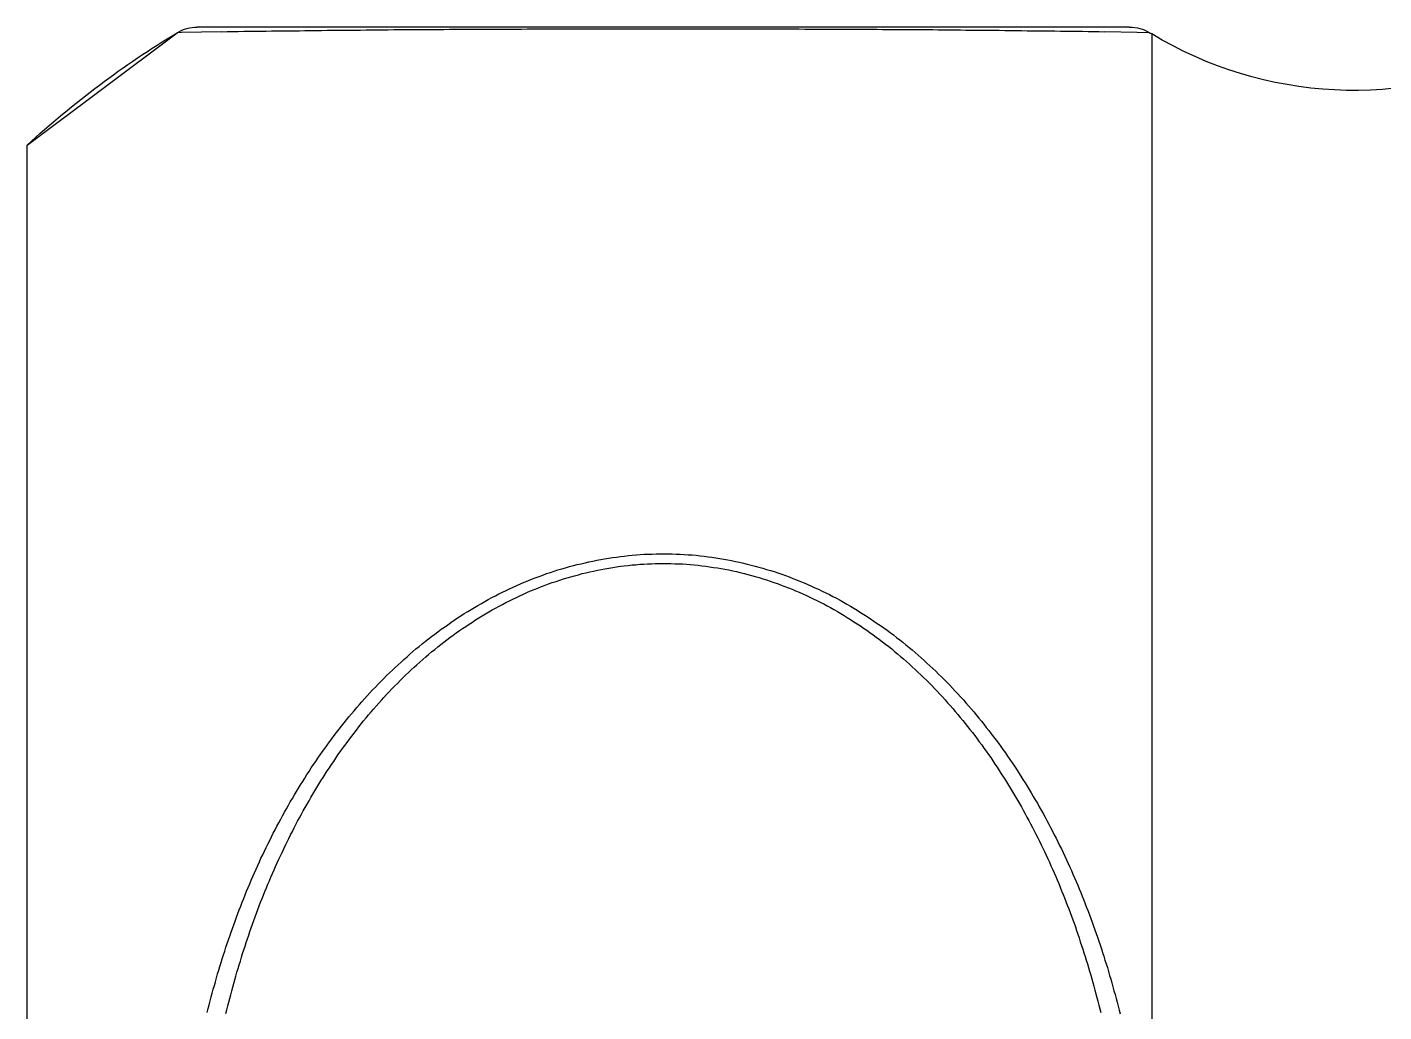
# Model space of a CAD drawing. Header units: millimetres. Extents: x 2213 to 82676, y 1050 to 28650.
# Drawn here: x 20278.3 to 20289.04, y 10404.08 to 10411.87 of the extents above; entities that cross this region are included whole.
import ezdxf

# ---------------------------------------------------------------- set-up
doc = ezdxf.new("R2010")
doc.units = ezdxf.units.MM
doc.header["$LTSCALE"] = 200
doc.linetypes.add('DASHED', pattern=[0.75, 0.5, -0.25])
doc.layers.add('A-FIX', color=5, linetype='Continuous')

# ---------------------------------------------------------------- blocks, each defined once
blk = doc.blocks.new('A$C657279D5')
at = {"linetype": 'Continuous'}
for p, q in [((-88.049748, 824.460113), (-88.065662, 824.45048)), ((-88.065662, 824.45048), (-88.065662, 785.54952)), ((-88.049748, 824.460113), (-87.95212, 824.46174)), ((-87.95212, 824.46174), (-87.695193, 824.465726)), ((-87.890596, 824.504425), (-80.516575, 824.504425)), ((-80.708756, 824.465678), (-80.392322, 824.460701)), ((-80.392322, 824.460701), (-80.357423, 824.460113)), ((-79.170543, 823.571101), (-80.357423, 824.460113)), ((-79.170543, 786.428899), (-79.170543, 823.571101))]:
    blk.add_line(p, q, dxfattribs=at)
blk.add_lwpolyline([(-87.695307, 824.465292), (-87.651307, 824.466292), (-87.607307, 824.467292), (-87.563307, 824.467292), (-87.519307, 824.468292), (-87.475307, 824.469292), (-87.431307, 824.469292), (-87.387307, 824.470292), (-87.343307, 824.470292), (-87.299307, 824.471292), (-87.256307, 824.471292), (-87.212307, 824.472292), (-87.168307, 824.472292), (-87.124307, 824.473292), (-87.080307, 824.473292), (-87.036307, 824.474292), (-86.992307, 824.474292), (-86.948307, 824.475292), (-86.904307, 824.475292), (-86.860307, 824.476292), (-86.816307, 824.476292), (-86.772307, 824.477292), (-86.728307, 824.477292), (-86.684307, 824.478292), (-86.640307, 824.478292), (-86.596307, 824.478292), (-86.553307, 824.479292), (-86.509307, 824.479292), (-86.465307, 824.480292), (-86.421307, 824.480292), (-86.377307, 824.480292), (-86.333307, 824.481292), (-86.289307, 824.481292), (-86.245307, 824.481292), (-86.201307, 824.482292), (-86.157307, 824.482292), (-86.113307, 824.482292), (-86.069307, 824.483292), (-86.025307, 824.483292), (-85.981307, 824.483292), (-85.937307, 824.483292), (-85.893307, 824.484292), (-85.849307, 824.484292), (-85.806307, 824.484292), (-85.762307, 824.484292), (-85.718307, 824.485292), (-85.674307, 824.485292), (-85.630307, 824.485292), (-85.586307, 824.485292), (-85.542307, 824.486292), (-85.498307, 824.486292), (-85.454307, 824.486292), (-85.410307, 824.486292), (-85.366307, 824.486292), (-85.322307, 824.486292), (-85.278307, 824.487292), (-85.234307, 824.487292), (-85.190307, 824.487292), (-85.146307, 824.487292), (-85.102307, 824.487292), (-85.059307, 824.487292), (-85.015307, 824.487292), (-84.971307, 824.488292), (-84.927307, 824.488292), (-84.883307, 824.488292), (-84.839307, 824.488292), (-84.795307, 824.488292), (-84.751307, 824.488292), (-84.707307, 824.488292), (-84.663307, 824.488292), (-84.619307, 824.488292), (-84.575307, 824.488292), (-84.531307, 824.488292), (-84.487307, 824.488292), (-84.443307, 824.488292), (-84.399307, 824.488292), (-84.355307, 824.488292), (-84.312307, 824.488292), (-84.268307, 824.488292), (-84.224307, 824.488292), (-84.180307, 824.488292), (-84.136307, 824.488292), (-84.092307, 824.488292), (-84.048307, 824.488292), (-84.004307, 824.488292), (-83.960307, 824.488292), (-83.916307, 824.488292), (-83.872307, 824.488292), (-83.828307, 824.488292), (-83.784307, 824.488292), (-83.740307, 824.488292), (-83.696307, 824.488292), (-83.652307, 824.488292), (-83.608307, 824.488292), (-83.565307, 824.488292), (-83.521307, 824.488292), (-83.477307, 824.488292), (-83.433307, 824.488292), (-83.389307, 824.487292), (-83.345307, 824.487292), (-83.301307, 824.487292), (-83.257307, 824.487292), (-83.213307, 824.487292), (-83.169307, 824.487292), (-83.125307, 824.487292), (-83.081307, 824.486292), (-83.037307, 824.486292), (-82.993307, 824.486292), (-82.949307, 824.486292), (-82.905307, 824.486292), (-82.861307, 824.486292), (-82.818307, 824.485292), (-82.774307, 824.485292), (-82.730307, 824.485292), (-82.686307, 824.485292), (-82.642307, 824.484292), (-82.598307, 824.484292), (-82.554307, 824.484292), (-82.510307, 824.484292), (-82.466307, 824.483292), (-82.422307, 824.483292), (-82.378307, 824.483292), (-82.334307, 824.483292), (-82.290307, 824.482292), (-82.246307, 824.482292), (-82.202307, 824.482292), (-82.158307, 824.481292), (-82.114307, 824.481292), (-82.071307, 824.481292), (-82.027307, 824.480292), (-81.983307, 824.480292), (-81.939307, 824.480292), (-81.895307, 824.479292), (-81.851307, 824.479292), (-81.807307, 824.478292), (-81.763307, 824.478292), (-81.719307, 824.478292), (-81.675307, 824.477292), (-81.631307, 824.477292), (-81.587307, 824.476292), (-81.543307, 824.476292), (-81.499307, 824.475292), (-81.455307, 824.475292), (-81.411307, 824.474292), (-81.368307, 824.474292), (-81.324307, 824.473292), (-81.280307, 824.473292), (-81.236307, 824.472292), (-81.192307, 824.472292), (-81.148307, 824.471292), (-81.104307, 824.471292), (-81.060307, 824.470292), (-81.016307, 824.470292), (-80.972307, 824.469292), (-80.928307, 824.468292), (-80.884307, 824.468292), (-80.840307, 824.467292), (-80.796307, 824.467292), (-80.752307, 824.466292), (-80.708307, 824.465292)], dxfattribs=at)
at = {"linetype": 'DASHED'}
for points in [[(-80.594307, 816.709292), (-80.602307, 816.739292), (-80.610307, 816.770292), (-80.618307, 816.800292), (-80.626307, 816.831292), (-80.634307, 816.861292), (-80.642307, 816.892292), (-80.651307, 816.922292), (-80.659307, 816.952292), (-80.668307, 816.983292), (-80.677307, 817.013292), (-80.686307, 817.043292), (-80.695307, 817.073292), (-80.704307, 817.103292), (-80.714307, 817.134292), (-80.723307, 817.164292), (-80.733307, 817.194292), (-80.743307, 817.224292), (-80.753307, 817.254292), (-80.763307, 817.284292), (-80.773307, 817.313292), (-80.783307, 817.343292), (-80.794307, 817.373292), (-80.804307, 817.403292), (-80.815307, 817.432292), (-80.826307, 817.462292), (-80.837307, 817.491292), (-80.848307, 817.521292), (-80.860307, 817.550292), (-80.871307, 817.580292), (-80.883307, 817.609292), (-80.894307, 817.638292), (-80.906307, 817.668292), (-80.918307, 817.697292), (-80.931307, 817.726292), (-80.943307, 817.755292), (-80.956307, 817.784292), (-80.968307, 817.813292), (-80.981307, 817.842292), (-80.994307, 817.870292), (-81.007307, 817.899292), (-81.020307, 817.928292), (-81.034307, 817.956292), (-81.047307, 817.985292), (-81.061307, 818.013292), (-81.075307, 818.041292), (-81.089307, 818.070292), (-81.103307, 818.098292), (-81.117307, 818.126292), (-81.131307, 818.154292), (-81.146307, 818.182292), (-81.161307, 818.210292), (-81.176307, 818.237292), (-81.191307, 818.265292), (-81.206307, 818.293292), (-81.221307, 818.320292), (-81.237307, 818.348292), (-81.252307, 818.375292), (-81.268307, 818.402292), (-81.284307, 818.429292), (-81.300307, 818.456292), (-81.317307, 818.483292), (-81.333307, 818.510292), (-81.350307, 818.537292), (-81.366307, 818.563292), (-81.383307, 818.590292), (-81.400307, 818.616292), (-81.418307, 818.643292), (-81.435307, 818.669292), (-81.453307, 818.695292), (-81.470307, 818.721292), (-81.488307, 818.747292), (-81.506307, 818.772292), (-81.525307, 818.798292), (-81.543307, 818.824292), (-81.562307, 818.849292), (-81.580307, 818.874292), (-81.599307, 818.899292), (-81.618307, 818.924292), (-81.638307, 818.949292), (-81.657307, 818.974292), (-81.677307, 818.999292), (-81.696307, 819.023292), (-81.716307, 819.048292), (-81.736307, 819.072292), (-81.757307, 819.096292), (-81.777307, 819.120292), (-81.798307, 819.144292), (-81.819307, 819.167292), (-81.839307, 819.191292), (-81.861307, 819.214292), (-81.882307, 819.237292), (-81.903307, 819.260292), (-81.925307, 819.283292), (-81.947307, 819.306292), (-81.969307, 819.328292), (-81.991307, 819.351292), (-82.013307, 819.373292), (-82.036307, 819.395292), (-82.059307, 819.417292), (-82.082307, 819.438292), (-82.105307, 819.460292), (-82.128307, 819.481292), (-82.151307, 819.502292), (-82.175307, 819.523292), (-82.198307, 819.544292), (-82.222307, 819.564292), (-82.246307, 819.585292), (-82.271307, 819.605292), (-82.295307, 819.625292), (-82.320307, 819.645292), (-82.344307, 819.664292), (-82.369307, 819.683292), (-82.394307, 819.702292), (-82.420307, 819.721292), (-82.445307, 819.740292), (-82.471307, 819.758292), (-82.497307, 819.776292), (-82.522307, 819.794292), (-82.549307, 819.812292), (-82.575307, 819.830292), (-82.601307, 819.847292), (-82.628307, 819.864292), (-82.655307, 819.881292), (-82.682307, 819.897292), (-82.709307, 819.913292), (-82.736307, 819.929292), (-82.763307, 819.945292), (-82.791307, 819.960292), (-82.818307, 819.976292), (-82.846307, 819.991292), (-82.874307, 820.005292), (-82.902307, 820.020292), (-82.930307, 820.034292), (-82.959307, 820.047292), (-82.987307, 820.061292), (-83.016307, 820.074292), (-83.045307, 820.087292), (-83.074307, 820.100292), (-83.103307, 820.112292), (-83.132307, 820.124292), (-83.161307, 820.136292), (-83.190307, 820.147292), (-83.220307, 820.158292), (-83.250307, 820.169292), (-83.279307, 820.180292), (-83.309307, 820.190292), (-83.339307, 820.200292), (-83.369307, 820.209292), (-83.400307, 820.218292), (-83.430307, 820.227292), (-83.460307, 820.236292), (-83.491307, 820.244292), (-83.522307, 820.252292), (-83.552307, 820.259292), (-83.583307, 820.266292), (-83.614307, 820.273292), (-83.645307, 820.280292), (-83.676307, 820.286292), (-83.707307, 820.292292), (-83.738307, 820.297292), (-83.769307, 820.302292), (-83.800307, 820.307292), (-83.832307, 820.311292), (-83.863307, 820.316292), (-83.894307, 820.319292), (-83.926307, 820.323292), (-83.957307, 820.326292), (-83.989307, 820.328292), (-84.020307, 820.331292), (-84.052307, 820.333292), (-84.083307, 820.334292), (-84.115307, 820.335292), (-84.147307, 820.336292), (-84.178307, 820.337292), (-84.210307, 820.337292), (-84.241307, 820.337292), (-84.273307, 820.336292), (-84.304307, 820.335292), (-84.336307, 820.334292), (-84.368307, 820.332292), (-84.399307, 820.330292), (-84.431307, 820.328292), (-84.462307, 820.325292), (-84.493307, 820.322292), (-84.525307, 820.318292), (-84.556307, 820.314292), (-84.587307, 820.310292), (-84.619307, 820.305292), (-84.650307, 820.300292), (-84.681307, 820.295292), (-84.712307, 820.289292), (-84.743307, 820.284292), (-84.774307, 820.277292), (-84.805307, 820.271292), (-84.836307, 820.264292), (-84.867307, 820.256292), (-84.897307, 820.248292), (-84.928307, 820.240292), (-84.958307, 820.232292), (-84.989307, 820.223292), (-85.019307, 820.214292), (-85.049307, 820.205292), (-85.079307, 820.196292), (-85.109307, 820.186292), (-85.139307, 820.175292), (-85.169307, 820.165292), (-85.199307, 820.154292), (-85.228307, 820.143292), (-85.257307, 820.131292), (-85.287307, 820.119292), (-85.316307, 820.107292), (-85.345307, 820.095292), (-85.374307, 820.082292), (-85.402307, 820.069292), (-85.431307, 820.056292), (-85.459307, 820.042292), (-85.488307, 820.028292), (-85.516307, 820.014292), (-85.544307, 819.999292), (-85.572307, 819.985292), (-85.600307, 819.970292), (-85.627307, 819.954292), (-85.655307, 819.939292), (-85.682307, 819.923292), (-85.709307, 819.907292), (-85.736307, 819.890292), (-85.763307, 819.874292), (-85.789307, 819.857292), (-85.816307, 819.840292), (-85.842307, 819.823292), (-85.868307, 819.805292), (-85.895307, 819.787292), (-85.920307, 819.769292), (-85.946307, 819.751292), (-85.972307, 819.732292), (-85.997307, 819.714292), (-86.022307, 819.695292), (-86.047307, 819.676292), (-86.072307, 819.656292), (-86.097307, 819.637292), (-86.121307, 819.617292), (-86.146307, 819.597292), (-86.170307, 819.577292), (-86.194307, 819.556292), (-86.218307, 819.536292), (-86.241307, 819.515292), (-86.265307, 819.494292), (-86.288307, 819.473292), (-86.311307, 819.451292), (-86.334307, 819.430292), (-86.357307, 819.408292), (-86.380307, 819.386292), (-86.402307, 819.364292), (-86.424307, 819.342292), (-86.447307, 819.319292), (-86.468307, 819.297292), (-86.490307, 819.274292), (-86.512307, 819.251292), (-86.533307, 819.228292), (-86.554307, 819.205292), (-86.576307, 819.181292), (-86.596307, 819.158292), (-86.617307, 819.134292), (-86.638307, 819.110292), (-86.658307, 819.086292), (-86.678307, 819.062292), (-86.698307, 819.038292), (-86.718307, 819.013292), (-86.738307, 818.989292), (-86.757307, 818.964292), (-86.777307, 818.939292), (-86.796307, 818.914292), (-86.815307, 818.889292), (-86.834307, 818.864292), (-86.853307, 818.839292), (-86.871307, 818.813292), (-86.889307, 818.788292), (-86.908307, 818.762292), (-86.926307, 818.736292), (-86.943307, 818.710292), (-86.961307, 818.684292), (-86.979307, 818.658292), (-86.996307, 818.632292), (-87.013307, 818.606292), (-87.030307, 818.579292), (-87.047307, 818.552292), (-87.064307, 818.526292), (-87.080307, 818.499292), (-87.097307, 818.472292), (-87.113307, 818.445292), (-87.129307, 818.418292), (-87.145307, 818.391292), (-87.161307, 818.364292), (-87.176307, 818.336292), (-87.192307, 818.309292), (-87.207307, 818.282292), (-87.222307, 818.254292), (-87.237307, 818.226292), (-87.252307, 818.198292), (-87.266307, 818.171292), (-87.281307, 818.143292), (-87.295307, 818.115292), (-87.309307, 818.087292), (-87.324307, 818.058292), (-87.337307, 818.030292), (-87.351307, 818.002292), (-87.365307, 817.974292), (-87.378307, 817.945292), (-87.392307, 817.917292), (-87.405307, 817.888292), (-87.418307, 817.859292), (-87.431307, 817.831292), (-87.443307, 817.802292), (-87.456307, 817.773292), (-87.468307, 817.744292), (-87.481307, 817.715292), (-87.493307, 817.686292), (-87.505307, 817.657292), (-87.516307, 817.628292), (-87.528307, 817.598292), (-87.540307, 817.569292), (-87.551307, 817.540292), (-87.562307, 817.510292), (-87.574307, 817.481292), (-87.585307, 817.451292), (-87.595307, 817.422292), (-87.606307, 817.392292), (-87.617307, 817.362292), (-87.627307, 817.333292), (-87.637307, 817.303292), (-87.648307, 817.273292), (-87.658307, 817.243292), (-87.668307, 817.213292), (-87.677307, 817.183292), (-87.687307, 817.153292), (-87.696307, 817.123292), (-87.706307, 817.093292), (-87.715307, 817.063292), (-87.724307, 817.033292), (-87.733307, 817.002292), (-87.742307, 816.972292), (-87.750307, 816.942292), (-87.759307, 816.911292), (-87.767307, 816.881292), (-87.776307, 816.850292), (-87.784307, 816.820292), (-87.792307, 816.789292), (-87.800307, 816.759292), (-87.807307, 816.728292), (-87.815307, 816.698292)], [(-80.743307, 816.701292), (-80.751307, 816.730292), (-80.758307, 816.760292), (-80.766307, 816.790292), (-80.773307, 816.820292), (-80.781307, 816.849292), (-80.789307, 816.879292), (-80.797307, 816.909292), (-80.805307, 816.938292), (-80.813307, 816.968292), (-80.822307, 816.997292), (-80.830307, 817.027292), (-80.839307, 817.056292), (-80.848307, 817.086292), (-80.857307, 817.115292), (-80.866307, 817.145292), (-80.875307, 817.174292), (-80.884307, 817.203292), (-80.894307, 817.233292), (-80.903307, 817.262292), (-80.913307, 817.291292), (-80.923307, 817.320292), (-80.933307, 817.349292), (-80.943307, 817.378292), (-80.953307, 817.407292), (-80.963307, 817.436292), (-80.974307, 817.465292), (-80.985307, 817.494292), (-80.995307, 817.523292), (-81.006307, 817.551292), (-81.017307, 817.580292), (-81.029307, 817.609292), (-81.040307, 817.637292), (-81.051307, 817.666292), (-81.063307, 817.694292), (-81.075307, 817.723292), (-81.087307, 817.751292), (-81.099307, 817.779292), (-81.111307, 817.807292), (-81.123307, 817.836292), (-81.135307, 817.864292), (-81.148307, 817.892292), (-81.161307, 817.920292), (-81.174307, 817.947292), (-81.187307, 817.975292), (-81.200307, 818.003292), (-81.213307, 818.031292), (-81.227307, 818.058292), (-81.240307, 818.086292), (-81.254307, 818.113292), (-81.268307, 818.141292), (-81.282307, 818.168292), (-81.296307, 818.195292), (-81.310307, 818.222292), (-81.325307, 818.249292), (-81.340307, 818.276292), (-81.354307, 818.303292), (-81.369307, 818.330292), (-81.384307, 818.357292), (-81.400307, 818.383292), (-81.415307, 818.410292), (-81.431307, 818.436292), (-81.446307, 818.463292), (-81.462307, 818.489292), (-81.478307, 818.515292), (-81.494307, 818.541292), (-81.511307, 818.567292), (-81.527307, 818.593292), (-81.544307, 818.619292), (-81.561307, 818.644292), (-81.578307, 818.670292), (-81.595307, 818.695292), (-81.612307, 818.720292), (-81.629307, 818.746292), (-81.647307, 818.771292), (-81.665307, 818.796292), (-81.683307, 818.821292), (-81.701307, 818.845292), (-81.719307, 818.870292), (-81.738307, 818.894292), (-81.756307, 818.919292), (-81.775307, 818.943292), (-81.794307, 818.967292), (-81.813307, 818.991292), (-81.832307, 819.015292), (-81.852307, 819.039292), (-81.871307, 819.062292), (-81.891307, 819.086292), (-81.911307, 819.109292), (-81.931307, 819.132292), (-81.952307, 819.155292), (-81.972307, 819.178292), (-81.993307, 819.201292), (-82.014307, 819.223292), (-82.035307, 819.246292), (-82.056307, 819.268292), (-82.077307, 819.290292), (-82.099307, 819.312292), (-82.120307, 819.334292), (-82.142307, 819.355292), (-82.164307, 819.377292), (-82.186307, 819.398292), (-82.209307, 819.419292), (-82.231307, 819.440292), (-82.254307, 819.460292), (-82.277307, 819.481292), (-82.300307, 819.501292), (-82.323307, 819.521292), (-82.346307, 819.541292), (-82.370307, 819.561292), (-82.394307, 819.580292), (-82.418307, 819.600292), (-82.442307, 819.619292), (-82.466307, 819.637292), (-82.490307, 819.656292), (-82.515307, 819.675292), (-82.540307, 819.693292), (-82.565307, 819.711292), (-82.590307, 819.729292), (-82.615307, 819.746292), (-82.640307, 819.763292), (-82.666307, 819.780292), (-82.692307, 819.797292), (-82.718307, 819.814292), (-82.744307, 819.830292), (-82.770307, 819.846292), (-82.796307, 819.862292), (-82.823307, 819.878292), (-82.849307, 819.893292), (-82.876307, 819.908292), (-82.903307, 819.923292), (-82.930307, 819.937292), (-82.958307, 819.951292), (-82.985307, 819.965292), (-83.013307, 819.979292), (-83.040307, 819.992292), (-83.068307, 820.005292), (-83.096307, 820.018292), (-83.124307, 820.031292), (-83.152307, 820.043292), (-83.181307, 820.055292), (-83.209307, 820.066292), (-83.238307, 820.078292), (-83.267307, 820.088292), (-83.295307, 820.099292), (-83.324307, 820.109292), (-83.354307, 820.119292), (-83.383307, 820.129292), (-83.412307, 820.138292), (-83.442307, 820.147292), (-83.471307, 820.156292), (-83.501307, 820.164292), (-83.531307, 820.172292), (-83.560307, 820.180292), (-83.590307, 820.187292), (-83.620307, 820.194292), (-83.650307, 820.201292), (-83.681307, 820.207292), (-83.711307, 820.213292), (-83.741307, 820.219292), (-83.771307, 820.224292), (-83.802307, 820.229292), (-83.832307, 820.234292), (-83.863307, 820.238292), (-83.893307, 820.242292), (-83.924307, 820.245292), (-83.955307, 820.249292), (-83.985307, 820.251292), (-84.016307, 820.254292), (-84.047307, 820.256292), (-84.078307, 820.258292), (-84.108307, 820.259292), (-84.139307, 820.260292), (-84.170307, 820.261292), (-84.201307, 820.261292), (-84.231307, 820.261292), (-84.262307, 820.260292), (-84.293307, 820.259292), (-84.324307, 820.258292), (-84.354307, 820.257292), (-84.385307, 820.255292), (-84.416307, 820.252292), (-84.447307, 820.249292), (-84.477307, 820.246292), (-84.508307, 820.243292), (-84.538307, 820.239292), (-84.569307, 820.235292), (-84.599307, 820.230292), (-84.630307, 820.225292), (-84.660307, 820.220292), (-84.690307, 820.215292), (-84.721307, 820.209292), (-84.751307, 820.202292), (-84.781307, 820.196292), (-84.811307, 820.189292), (-84.841307, 820.181292), (-84.871307, 820.174292), (-84.900307, 820.166292), (-84.930307, 820.158292), (-84.960307, 820.149292), (-84.989307, 820.140292), (-85.018307, 820.131292), (-85.048307, 820.121292), (-85.077307, 820.111292), (-85.106307, 820.101292), (-85.135307, 820.090292), (-85.164307, 820.079292), (-85.192307, 820.068292), (-85.221307, 820.057292), (-85.249307, 820.045292), (-85.278307, 820.033292), (-85.306307, 820.020292), (-85.334307, 820.008292), (-85.362307, 819.995292), (-85.389307, 819.981292), (-85.417307, 819.968292), (-85.444307, 819.954292), (-85.472307, 819.940292), (-85.499307, 819.925292), (-85.526307, 819.911292), (-85.552307, 819.896292), (-85.579307, 819.880292), (-85.606307, 819.865292), (-85.632307, 819.849292), (-85.658307, 819.833292), (-85.684307, 819.817292), (-85.710307, 819.800292), (-85.736307, 819.783292), (-85.762307, 819.766292), (-85.787307, 819.749292), (-85.812307, 819.732292), (-85.837307, 819.714292), (-85.862307, 819.696292), (-85.887307, 819.678292), (-85.912307, 819.659292), (-85.936307, 819.641292), (-85.961307, 819.622292), (-85.985307, 819.603292), (-86.009307, 819.584292), (-86.032307, 819.564292), (-86.056307, 819.545292), (-86.079307, 819.525292), (-86.103307, 819.505292), (-86.126307, 819.484292), (-86.149307, 819.464292), (-86.171307, 819.443292), (-86.194307, 819.423292), (-86.216307, 819.402292), (-86.239307, 819.380292), (-86.261307, 819.359292), (-86.283307, 819.337292), (-86.304307, 819.316292), (-86.326307, 819.294292), (-86.347307, 819.272292), (-86.368307, 819.250292), (-86.389307, 819.227292), (-86.410307, 819.205292), (-86.431307, 819.182292), (-86.451307, 819.159292), (-86.472307, 819.136292), (-86.492307, 819.113292), (-86.512307, 819.090292), (-86.532307, 819.066292), (-86.551307, 819.043292), (-86.571307, 819.019292), (-86.590307, 818.995292), (-86.609307, 818.971292), (-86.628307, 818.947292), (-86.647307, 818.923292), (-86.666307, 818.899292), (-86.684307, 818.874292), (-86.702307, 818.850292), (-86.721307, 818.825292), (-86.739307, 818.800292), (-86.756307, 818.775292), (-86.774307, 818.750292), (-86.792307, 818.725292), (-86.809307, 818.700292), (-86.826307, 818.674292), (-86.843307, 818.649292), (-86.860307, 818.623292), (-86.876307, 818.597292), (-86.893307, 818.571292), (-86.909307, 818.546292), (-86.926307, 818.520292), (-86.942307, 818.493292), (-86.957307, 818.467292), (-86.973307, 818.441292), (-86.989307, 818.414292), (-87.004307, 818.388292), (-87.019307, 818.361292), (-87.035307, 818.335292), (-87.050307, 818.308292), (-87.064307, 818.281292), (-87.079307, 818.254292), (-87.093307, 818.227292), (-87.108307, 818.200292), (-87.122307, 818.173292), (-87.136307, 818.146292), (-87.150307, 818.118292), (-87.164307, 818.091292), (-87.177307, 818.063292), (-87.191307, 818.036292), (-87.204307, 818.008292), (-87.217307, 817.981292), (-87.230307, 817.953292), (-87.243307, 817.925292), (-87.256307, 817.897292), (-87.269307, 817.869292), (-87.281307, 817.841292), (-87.293307, 817.813292), (-87.306307, 817.785292), (-87.318307, 817.757292), (-87.330307, 817.728292), (-87.341307, 817.700292), (-87.353307, 817.672292), (-87.364307, 817.643292), (-87.376307, 817.615292), (-87.387307, 817.586292), (-87.398307, 817.558292), (-87.409307, 817.529292), (-87.420307, 817.500292), (-87.430307, 817.471292), (-87.441307, 817.442292), (-87.451307, 817.414292), (-87.462307, 817.385292), (-87.472307, 817.356292), (-87.482307, 817.327292), (-87.492307, 817.298292), (-87.501307, 817.268292), (-87.511307, 817.239292), (-87.520307, 817.210292), (-87.530307, 817.181292), (-87.539307, 817.151292), (-87.548307, 817.122292), (-87.557307, 817.093292), (-87.566307, 817.063292), (-87.574307, 817.034292), (-87.583307, 817.004292), (-87.591307, 816.975292), (-87.600307, 816.945292), (-87.608307, 816.916292), (-87.616307, 816.886292), (-87.624307, 816.856292), (-87.632307, 816.826292), (-87.639307, 816.797292), (-87.647307, 816.767292), (-87.654307, 816.737292), (-87.662307, 816.707292)]]:
    blk.add_lwpolyline(points, dxfattribs=at)
at = {"linetype": 'Continuous'}
for centre, radius, start, end in [((-89.663762, 827.083025), 3.079646, 244.35836, 301.260067), ((-84.203586, 818.088496), 7.442478, 121.116854, 121.260067), ((-87.890601, 824.19646), 0.307965, 89.99912, 121.1161), ((-80.516573, 824.19646), 0.307965, 58.883403, 90.000299), ((-84.203586, 818.088496), 7.442478, 47.448005, 58.883146)]:
    blk.add_arc(centre, radius, start, end, dxfattribs=at)

msp = doc.modelspace()

# ---------------------------------------------------------------- block references
at = {"layer": 'A-FIX', "xscale": -1}
msp.add_blockref('A$C657279D5', (20199.133, 9587.363), dxfattribs=at)

doc.saveas('drawing.dxf')
